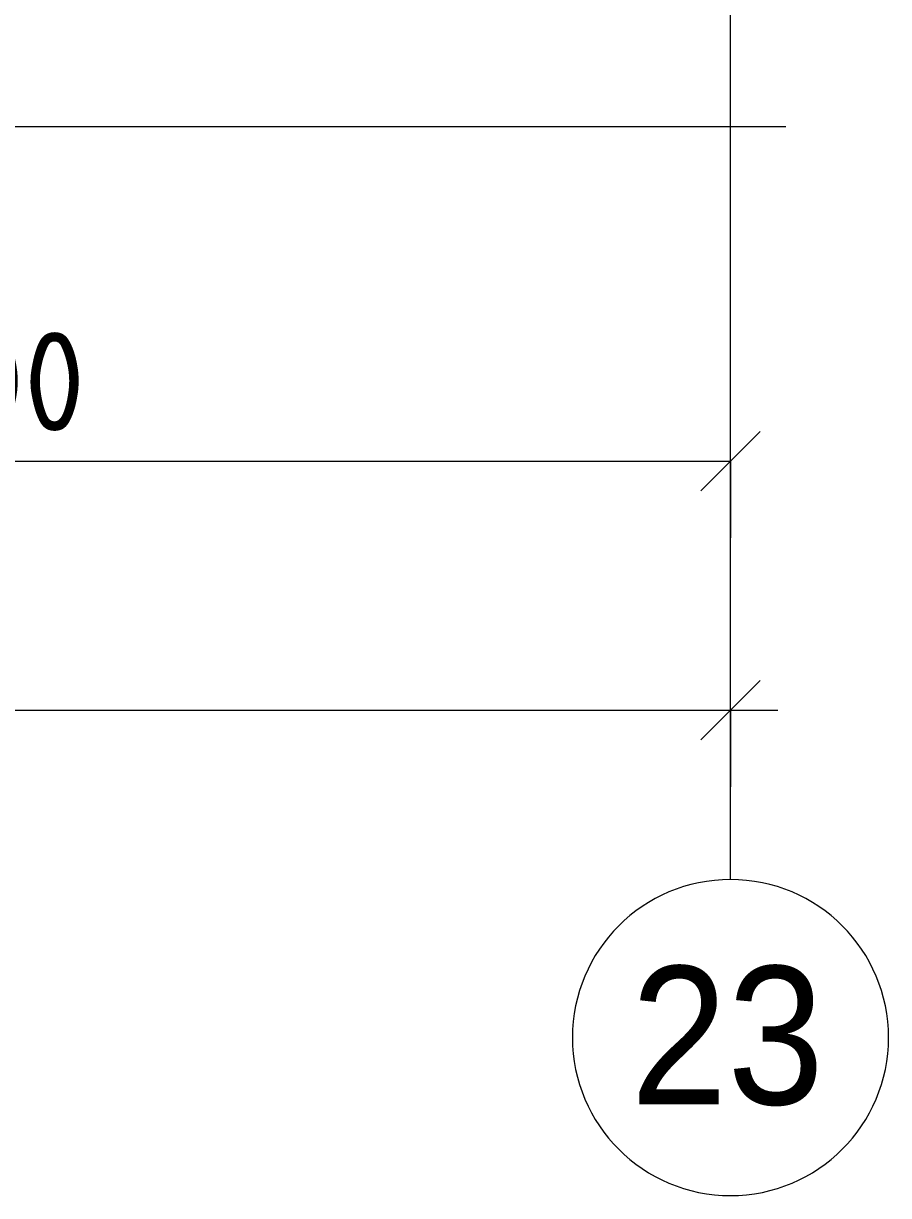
# Model space of a CAD drawing. Header units: millimetres. Extents: x 35881 to 234190, y -8553 to 29063.
# Drawn here: x 82771 to 84960, y -2706 to 261 of the extents above; entities that cross this region are included whole.
import ezdxf

# ---------------------------------------------------------------- set-up
doc = ezdxf.new("R2010")
doc.units = ezdxf.units.MM
for name, color, linetype, lineweight in [('A-ANNO-DIMS', 7, 'Continuous', 9), ('A-ANNO-DIMS-100', 7, 'Continuous', 9), ('Оси', 7, 'Continuous', 9), ('Оси-1', 7, 'Continuous', 20)]:
    doc.layers.add(name, color=color, linetype=linetype, lineweight=lineweight)
doc.styles.add('Arial', font='arial.ttf', dxfattribs={"width": 0.9, "height": 350})
doc.styles.add('ISOCPEUR', font='isocpeur.ttf', dxfattribs={"width": 0.9, "height": 250})
doc.dimstyles.new('ISO-2_5_0_9К_БОЛЬШОЙ', dxfattribs={"dimscale": 304.8, "dimtxt": 248.995294, "dimasz": 0.492126, "dimexe": 0.393701, "dimexo": 0.984252, "dimgap": 0, "dimtad": 1, "dimdec": 0, "dimrnd": 10, "dimzin": 0, "dimdsep": 46, "dimtxsty": 'ISOCPEUR', "dimblk1": 'OBLIQUE', "dimblk2": 'OBLIQUE', "dimsah": 1, "dimcen": 0.09, "dimdle": 0.393701, "dimazin": 0, "dimtfac": 1, "dimtdec": 4, "dimtix": 1, "dimtmove": 0, "dimatfit": 3, "dimfxl": 1, "dimtvp": 1, "dimtolj": 1, "dimtzin": 0, "dimarcsym": 2})

# ---------------------------------------------------------------- blocks, each defined once
blk = doc.blocks.new('Ось сетки - D8-29747960-План размещения напольных электротехнических лючков и розеток 1 этажа в осях 12-23')
at = {"layer": 'Оси-1'}
for start, end in [(360, 180), (180, 360)]:
    blk.add_arc((0, 0), 4, start, end, dxfattribs=at)
blk = doc.blocks.new('DIMBLOCK18-План размещения напольных электротехнических лючков и розеток 1 этажа в осях 12-23')
at = {"layer": 'A-ANNO-DIMS-100'}
for p, q in [((80660, -1041.2), (80660, -727.3)), ((84560, -1041.2), (84560, -727.3)), ((80660, -847.3), (84560, -847.3)), ((80660, -847.3), (80660, -1041.2)), ((84560, -847.3), (84560, -1041.2))]:
    blk.add_line(p, q, dxfattribs=at)
at = {"layer": 'A-ANNO-DIMS-100', "lineweight": 20}
for p, q in [((80660, -847.3), (80735, -772.3)), ((84560, -847.3), (84635, -772.3)), ((80660, -847.3), (80585, -922.3)), ((84560, -847.3), (84485, -922.3))]:
    blk.add_line(p, q, dxfattribs=at)
at = {"layer": 'A-ANNO-DIMS-100', "color": 0, "insert": (82294, -520.7), "char_height": 250, "width": 758.478, "attachment_point": 1, "line_spacing_factor": 1.149209, "style": 'ISOCPEUR'}
blk.add_mtext('3900', dxfattribs=at)
blk = doc.blocks.new('_Oblique')
at = {"color": 0, "linetype": 'ByBlock', "lineweight": -2}
blk.add_line((-0.5, -0.5), (0.5, 0.5), dxfattribs=at)
blk = doc.blocks.new('DIMBLOCK32-План размещения напольных электротехнических лючков и розеток 1 этажа в осях 12-23')
at = {"layer": 'A-ANNO-DIMS-100'}
for p, q in [((38310, -1671.5), (38310, -1357.6)), ((84560, -1671.5), (84560, -1357.6)), ((38190, -1477.6), (84680, -1477.6)), ((38310, -1477.6), (38310, -1671.5)), ((84560, -1477.6), (84560, -1671.5))]:
    blk.add_line(p, q, dxfattribs=at)
at = {"layer": 'A-ANNO-DIMS-100', "lineweight": 20}
for p, q in [((38310, -1477.6), (38385, -1402.6)), ((84560, -1477.6), (84635, -1402.6)), ((38310, -1477.6), (38235, -1552.6)), ((84560, -1477.6), (84485, -1552.6))]:
    blk.add_line(p, q, dxfattribs=at)
at = {"layer": 'A-ANNO-DIMS-100', "color": 0, "insert": (61028, -1150.9), "char_height": 250, "width": 976.828, "attachment_point": 1, "line_spacing_factor": 1.149209, "style": 'ISOCPEUR'}
blk.add_mtext('46250', dxfattribs=at)

msp = doc.modelspace()

# ---------------------------------------------------------------- linework, layer by layer
at = {"layer": 'Оси'}
for p, q in [((84560, -1906.3), (84560, 593.7)), ((82200, 0), (84700, 0))]:
    msp.add_line(p, q, dxfattribs=at)

# ---------------------------------------------------------------- block references
at = {"layer": 'Оси-1', "xscale": 99.99999999999993, "yscale": 99.99999999999993, "zscale": 99.99999999999993}
msp.add_blockref('Ось сетки - D8-29747960-План размещения напольных электротехнических лючков и розеток 1 этажа в осях 12-23', (84560, -2306.3), dxfattribs=at)

# ---------------------------------------------------------------- texts
at = {"layer": 'Оси', "insert": (84307.4, -2125.6), "char_height": 350, "width": 606.076, "attachment_point": 1, "style": 'Arial'}
msp.add_mtext('23', dxfattribs=at)

# ---------------------------------------------------------------- dimensions: what is measured, and where the dimension line sits
at = {"layer": 'A-ANNO-DIMS'}
for base, p1, p2, override, picture, middle in [((84560, -847.3), (80660, -741.2), (84560, -741.2), {"dimpost": '<>', "dimfxl": 3900}, 'DIMBLOCK18-План размещения напольных электротехнических лючков и розеток 1 этажа в осях 12-23', (82610, -722.3)), ((84560, -1477.6), (38310, -1371.5), (84560, -1371.5), {"dimpost": '<>', "dimfxl": 46250}, 'DIMBLOCK32-План размещения напольных электротехнических лючков и розеток 1 этажа в осях 12-23', (61435, -1352.6))]:
    dim = msp.add_linear_dim(base=base, p1=p1, p2=p2, dimstyle='ISO-2_5_0_9К_БОЛЬШОЙ', override=override, dxfattribs=at)
    dim.commit()
    dim.dimension.update_dxf_attribs({"geometry": picture, "text_midpoint": middle})

doc.saveas('drawing.dxf')
